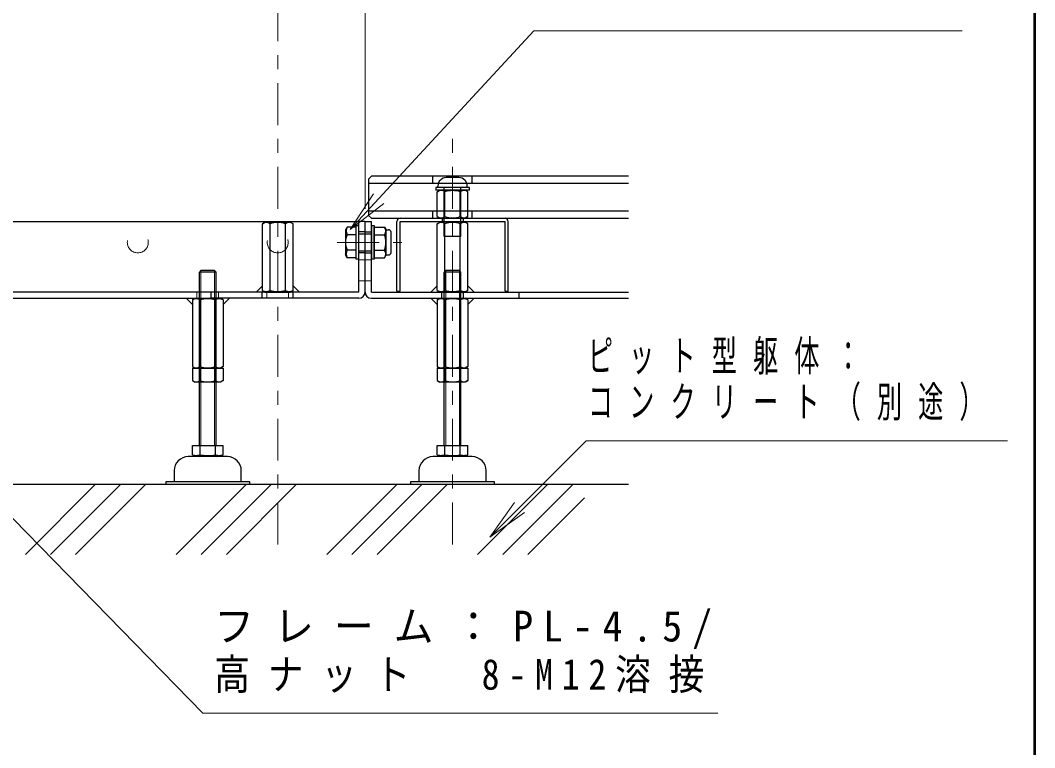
# Model space of a CAD drawing. Units: millimetres on the paper. Extents: x -385 to 0, y -594 to 267.
# Drawn here: x -72.5 to 0, y 111.6 to 163.6 of the extents above; entities that cross this region are included whole.
import ezdxf

# ---------------------------------------------------------------- set-up
doc = ezdxf.new("R2010")
doc.units = ezdxf.units.MM
doc.linetypes.add('USER1', pattern=[4.5, 2.5, -2])
doc.linetypes.add('USER2', pattern=[6, 3, -1, 1, -1])
doc.layers.add('1_10', color=7, linetype='Continuous', lineweight=25)
doc.layers.add('LY_3', color=7, linetype='Continuous', lineweight=13)
doc.styles.add('ＭＳ ゴシック', font='')
doc.styles.get('ＭＳ ゴシック').set_extended_font_data('MS Gothic')

msp = doc.modelspace()

# ---------------------------------------------------------------- linework, layer by layer
at = {"layer": '1_10', "lineweight": 13}
for p, q in [((-47.863, 150.144), (-47.863, 206.747)), ((-48.922, 148.661), (-47.254, 151.203)), ((-48.922, 148.661), (-46.886, 150.864)), ((-46.519, 150.525), (-48.922, 148.661)), ((-72.151, 125.414), (-67.151, 130.414)), ((-70.355, 125.414), (-65.355, 130.414)), ((-68.559, 125.414), (-63.559, 130.414)), ((-61.375, 125.414), (-56.375, 130.414)), ((-59.579, 125.414), (-54.579, 130.414)), ((-57.783, 125.414), (-52.783, 130.414)), ((-50.599, 125.414), (-45.599, 130.414)), ((-48.803, 125.414), (-43.803, 130.414)), ((-47.007, 125.414), (-42.007, 130.414)), ((-39.822, 125.414), (-34.822, 130.414)), ((-38.026, 125.414), (-33.026, 130.414)), ((-38.957, 126.653), (-37.189, 129.128)), ((-36.23, 125.414), (-32.171, 129.474)), ((-38.957, 126.653), (-36.836, 128.775)), ((-36.482, 128.421), (-38.957, 126.653))]:
    msp.add_line(p, q, dxfattribs=at)
at = {"layer": '1_10', "linetype": 'USER2', "lineweight": 13}
for p, q in [((-54.113, 126.127), (-54.113, 178.214)), ((-41.613, 126.127), (-41.613, 155.747)), ((-49.86, 147.734), (-45.238, 147.734))]:
    msp.add_line(p, q, dxfattribs=at)
at = {"layer": '1_10', "color": 40}
for p, q in [((-47.413, 152.464), (-47.613, 152.264)), ((-47.413, 152.464), (-47.613, 152.264)), ((-35.813, 152.464), (-47.413, 152.464)), ((-29.044, 152.464), (-47.413, 152.464)), ((-43.013, 151.964), (-43.013, 152.464)), ((-40.213, 151.964), (-40.213, 152.464)), ((-47.613, 152.264), (-47.613, 149.664)), ((-47.613, 152.264), (-47.613, 151.214)), ((-47.613, 151.964), (-29.044, 151.964)), ((-29.044, 149.964), (-47.613, 149.964)), ((-47.613, 149.664), (-47.413, 149.464)), ((-47.613, 149.664), (-47.413, 149.464)), ((-47.413, 149.464), (-35.813, 149.464)), ((-47.413, 149.464), (-29.044, 149.464)), ((-43.013, 149.464), (-43.013, 149.964)), ((-40.213, 149.464), (-40.213, 149.964))]:
    msp.add_line(p, q, dxfattribs=at)
at = {"layer": '1_10'}
for p, q in [((-41.163, 152.364), (-42.063, 152.364)), ((-42.813, 151.664), (-42.813, 151.464)), ((-40.413, 151.664), (-42.813, 151.664)), ((-42.663, 151.664), (-42.663, 151.764)), ((-40.563, 151.664), (-42.663, 151.664)), ((-42.213, 148.164), (-42.213, 151.664)), ((-41.013, 148.164), (-41.013, 151.664)), ((-40.563, 151.664), (-40.563, 151.764)), ((-40.413, 151.464), (-40.413, 151.664)), ((-40.413, 151.464), (-42.813, 151.464)), ((-42.71, 151.351), (-42.513, 151.464)), ((-42.71, 149.578), (-42.71, 151.351)), ((-42.513, 151.464), (-40.713, 151.464)), ((-42.162, 149.578), (-42.162, 151.351)), ((-41.065, 149.578), (-41.065, 151.351)), ((-40.516, 151.351), (-40.713, 151.464)), ((-40.516, 149.578), (-40.516, 151.351)), ((-45.363, 149.464), (-37.863, 149.464)), ((-42.71, 149.578), (-42.513, 149.464)), ((-42.513, 149.464), (-40.713, 149.464)), ((-42.363, 149.464), (-42.363, 149.234)), ((-40.863, 149.464), (-40.863, 149.234)), ((-40.516, 149.578), (-40.713, 149.464)), ((-55.21, 149.071), (-55.013, 149.184)), ((-55.21, 144.298), (-55.21, 149.071)), ((-55.013, 149.184), (-53.213, 149.184)), ((-54.662, 144.298), (-54.662, 149.071)), ((-53.565, 144.298), (-53.565, 149.071)), ((-53.016, 149.071), (-53.213, 149.184)), ((-53.016, 144.298), (-53.016, 149.071)), ((-49.15, 148.831), (-49.263, 148.634)), ((-48.513, 148.831), (-49.15, 148.831)), ((-48.513, 148.934), (-48.313, 148.934)), ((-48.513, 146.534), (-48.513, 148.934)), ((-48.313, 144.184), (-48.313, 149.234)), ((-47.863, 149.234), (-48.313, 149.234)), ((-48.313, 146.534), (-48.313, 148.934)), ((-47.863, 144.184), (-47.863, 149.234)), ((-47.863, 149.234), (-47.413, 149.234)), ((-47.863, 144.184), (-47.863, 149.234)), ((-47.413, 144.184), (-47.413, 149.234)), ((-47.413, 148.934), (-47.213, 148.934)), ((-47.413, 148.934), (-47.413, 146.534)), ((-47.213, 148.934), (-47.213, 146.534)), ((-47.213, 146.637), (-47.213, 148.831)), ((-47.213, 148.831), (-46.467, 148.831)), ((-46.467, 148.831), (-46.353, 148.634)), ((-45.593, 144.234), (-45.593, 149.234)), ((-45.363, 144.234), (-45.363, 149.234)), ((-45.363, 149.234), (-37.863, 149.234)), ((-42.71, 149.071), (-42.513, 149.184)), ((-42.71, 144.298), (-42.71, 149.071)), ((-40.713, 149.184), (-42.513, 149.184)), ((-42.162, 144.298), (-42.162, 149.071)), ((-41.065, 144.298), (-41.065, 149.071)), ((-40.516, 149.071), (-40.713, 149.184)), ((-40.516, 144.298), (-40.516, 149.071)), ((-37.863, 144.234), (-37.863, 149.234)), ((-37.633, 144.234), (-37.633, 149.234)), ((-49.263, 148.634), (-49.263, 146.834)), ((-48.513, 148.283), (-49.15, 148.283)), ((-47.863, 148.484), (-48.313, 148.484)), ((-48.313, 148.334), (-47.413, 148.334)), ((-47.863, 148.484), (-47.413, 148.484)), ((-47.213, 148.283), (-46.467, 148.283)), ((-46.353, 146.834), (-46.353, 148.634)), ((-46.353, 148.634), (-46.183, 148.634)), ((-46.013, 147.004), (-46.013, 148.464)), ((-46.013, 147.134), (-46.013, 148.334)), ((-41.013, 148.164), (-42.213, 148.164)), ((-49.15, 146.637), (-49.263, 146.834)), ((-48.513, 147.186), (-49.15, 147.186)), ((-48.513, 146.637), (-49.15, 146.637)), ((-48.313, 146.534), (-48.513, 146.534)), ((-48.313, 147.134), (-47.413, 147.134)), ((-47.863, 146.984), (-48.313, 146.984)), ((-47.863, 146.984), (-47.413, 146.984)), ((-47.213, 146.534), (-47.413, 146.534)), ((-47.213, 147.186), (-46.467, 147.186)), ((-47.213, 146.637), (-46.467, 146.637)), ((-46.467, 146.637), (-46.353, 146.834)), ((-46.353, 146.834), (-46.183, 146.834)), ((-55.21, 144.634), (-55.66, 144.184)), ((-53.016, 144.634), (-52.566, 144.184)), ((-42.71, 144.634), (-43.16, 144.184)), ((-40.516, 144.634), (-40.066, 144.184)), ((-60.21, 143.284), (-60.66, 143.734)), ((-60.21, 143.621), (-60.013, 143.734)), ((-60.21, 143.621), (-60.21, 138.848)), ((-60.013, 143.734), (-58.213, 143.734)), ((-59.662, 143.621), (-59.662, 138.848)), ((-58.863, 143.734), (-58.863, 144.184)), ((-48.313, 144.184), (-58.863, 144.184)), ((-48.313, 143.734), (-58.863, 143.734)), ((-58.565, 143.621), (-58.565, 138.848)), ((-58.016, 143.621), (-58.213, 143.734)), ((-58.016, 143.284), (-57.566, 143.734)), ((-58.016, 143.621), (-58.016, 138.848)), ((-55.213, 143.734), (-55.213, 144.184)), ((-55.21, 144.298), (-55.013, 144.184)), ((-55.013, 144.184), (-53.213, 144.184)), ((-53.016, 144.298), (-53.213, 144.184)), ((-53.013, 143.734), (-53.013, 144.184)), ((-47.413, 144.184), (-36.863, 144.184)), ((-47.413, 143.734), (-36.863, 143.734)), ((-45.593, 144.234), (-45.363, 144.234)), ((-42.71, 143.284), (-43.16, 143.734)), ((-42.71, 144.298), (-42.513, 144.184)), ((-42.71, 143.621), (-42.513, 143.734)), ((-42.71, 143.621), (-42.71, 138.848)), ((-40.713, 144.184), (-42.513, 144.184)), ((-42.513, 143.734), (-40.713, 143.734)), ((-42.388, 143.734), (-42.388, 144.184)), ((-42.162, 143.621), (-42.162, 138.848)), ((-41.065, 143.621), (-41.065, 138.848)), ((-40.838, 143.734), (-40.838, 144.184)), ((-40.516, 144.298), (-40.713, 144.184)), ((-40.516, 143.621), (-40.713, 143.734)), ((-40.516, 143.284), (-40.066, 143.734)), ((-40.516, 143.621), (-40.516, 138.848)), ((-37.863, 144.234), (-37.633, 144.234)), ((-36.863, 143.734), (-36.863, 144.184)), ((-60.21, 138.848), (-60.013, 138.734)), ((-60.21, 138.734), (-60.21, 137.848)), ((-60.21, 138.734), (-58.016, 138.734)), ((-60.013, 138.734), (-58.213, 138.734)), ((-59.662, 138.734), (-59.662, 137.848)), ((-58.565, 138.734), (-58.565, 137.848)), ((-58.016, 138.848), (-58.213, 138.734)), ((-58.016, 138.734), (-58.016, 137.848)), ((-42.71, 138.848), (-42.513, 138.734)), ((-42.71, 138.734), (-42.71, 137.848)), ((-42.71, 138.734), (-40.516, 138.734)), ((-42.513, 138.734), (-40.713, 138.734)), ((-42.162, 138.734), (-42.162, 137.848)), ((-41.065, 138.734), (-41.065, 137.848)), ((-40.516, 138.848), (-40.713, 138.734)), ((-40.516, 138.734), (-40.516, 137.848)), ((-60.21, 137.848), (-60.013, 137.734)), ((-58.016, 137.848), (-58.213, 137.734)), ((-42.71, 137.848), (-42.513, 137.734)), ((-40.516, 137.848), (-40.713, 137.734)), ((-58.213, 137.734), (-60.013, 137.734)), ((-40.713, 137.734), (-42.513, 137.734)), ((-29.044, 130.414), (-148.863, 130.414))]:
    msp.add_line(p, q, dxfattribs=at)
at = {"layer": '1_10', "color": 60}
for p, q in [((-147.413, 149.234), (-48.313, 149.234)), ((-58.863, 144.184), (-136.863, 144.184)), ((-136.863, 143.734), (-58.863, 143.734)), ((-36.863, 144.184), (-29.044, 144.184)), ((-36.863, 143.734), (-29.044, 143.734))]:
    msp.add_line(p, q, dxfattribs=at)
at = {"layer": '1_10', "linetype": 'USER1', "lineweight": 13}
for p, q in [((-47.863, 146.484), (-48.313, 146.484)), ((-47.863, 146.484), (-47.413, 146.484)), ((-47.863, 144.984), (-48.313, 144.984)), ((-47.863, 144.984), (-47.413, 144.984)), ((-59.888, 144.184), (-59.888, 143.734)), ((-58.338, 144.184), (-58.338, 143.734)), ((-54.888, 143.734), (-54.888, 144.184)), ((-53.338, 143.734), (-53.338, 144.184)), ((-42.388, 144.184), (-42.388, 143.734)), ((-42.388, 143.734), (-42.388, 144.184)), ((-40.838, 144.184), (-40.838, 143.734)), ((-40.838, 143.734), (-40.838, 144.184))]:
    msp.add_line(p, q, dxfattribs=at)
at = {"layer": '1_10', "color": 4}
for p, q in [((-59.606, 145.714), (-59.713, 145.607)), ((-58.513, 145.607), (-59.713, 145.607)), ((-59.713, 133.214), (-59.713, 145.607)), ((-58.621, 145.714), (-59.606, 145.714)), ((-58.513, 145.607), (-58.621, 145.714)), ((-58.513, 133.214), (-58.513, 145.607)), ((-42.106, 145.714), (-42.213, 145.607)), ((-41.013, 145.607), (-42.213, 145.607)), ((-42.213, 133.214), (-42.213, 145.607)), ((-41.121, 145.714), (-42.106, 145.714)), ((-41.013, 145.607), (-41.121, 145.714)), ((-41.013, 133.214), (-41.013, 145.607)), ((-60.21, 133.214), (-58.016, 133.214)), ((-60.21, 132.538), (-60.21, 133.214)), ((-59.713, 133.214), (-59.606, 133.214)), ((-59.662, 132.538), (-59.662, 133.214)), ((-58.513, 133.214), (-58.621, 133.214)), ((-58.565, 132.538), (-58.565, 133.214)), ((-58.016, 132.538), (-58.016, 133.214)), ((-42.71, 133.214), (-40.516, 133.214)), ((-42.71, 132.538), (-42.71, 133.214)), ((-42.213, 133.214), (-42.106, 133.214)), ((-42.162, 132.538), (-42.162, 133.214)), ((-41.013, 133.214), (-41.121, 133.214)), ((-41.065, 132.538), (-41.065, 133.214)), ((-40.516, 132.538), (-40.516, 133.214)), ((-57.713, 132.414), (-60.513, 132.414)), ((-60.21, 132.538), (-59.713, 132.414)), ((-58.513, 132.414), (-58.016, 132.538)), ((-40.213, 132.414), (-43.013, 132.414)), ((-42.71, 132.538), (-42.213, 132.414)), ((-41.013, 132.414), (-40.516, 132.538)), ((-61.513, 131.414), (-61.513, 130.614)), ((-56.713, 130.614), (-56.713, 131.414)), ((-44.013, 131.414), (-44.013, 130.614)), ((-39.213, 130.614), (-39.213, 131.414)), ((-56.113, 130.614), (-62.113, 130.614)), ((-62.113, 130.614), (-62.113, 130.414)), ((-56.113, 130.414), (-56.113, 130.614)), ((-38.613, 130.614), (-44.613, 130.614)), ((-44.613, 130.614), (-44.613, 130.414)), ((-38.613, 130.414), (-38.613, 130.614)), ((-56.113, 130.414), (-62.113, 130.414)), ((-38.613, 130.414), (-44.613, 130.414))]:
    msp.add_line(p, q, dxfattribs=at)
at = {"layer": '1_10', "color": 4, "lineweight": 13}
for p, q in [((-59.606, 133.214), (-59.606, 145.714)), ((-58.621, 133.214), (-58.621, 145.714)), ((-42.106, 133.214), (-42.106, 145.714)), ((-41.121, 133.214), (-41.121, 145.714))]:
    msp.add_line(p, q, dxfattribs=at)
at = {"layer": '1_10', "lineweight": 13}
for points in [[(-48.922, 148.661), (-35.81, 162.85), (-5.195, 162.85)], [(-88.509, 143.822), (-59.467, 114.076), (-22.649, 114.076)], [(-38.957, 126.653), (-32.06, 133.55), (-1.943, 133.55)]]:
    msp.add_lwpolyline(points, dxfattribs=at)
at = {"layer": '1_10', "color": 4}
for points in [[(-60.21, 132.538), (-60.12, 132.519), (-60.029, 132.506), (-59.938, 132.501), (-59.846, 132.506), (-59.754, 132.518), (-59.662, 132.538)], [(-59.662, 132.538), (-59.425, 132.514), (-59.187, 132.502), (-58.946, 132.505), (-58.706, 132.522), (-58.565, 132.538)], [(-58.565, 132.538), (-58.475, 132.519), (-58.384, 132.506), (-58.293, 132.501), (-58.201, 132.506), (-58.108, 132.518), (-58.016, 132.538)], [(-42.71, 132.538), (-42.62, 132.519), (-42.529, 132.506), (-42.438, 132.501), (-42.346, 132.506), (-42.254, 132.518), (-42.162, 132.538)], [(-42.162, 132.538), (-41.925, 132.514), (-41.687, 132.502), (-41.446, 132.505), (-41.206, 132.522), (-41.065, 132.538)], [(-41.065, 132.538), (-40.975, 132.519), (-40.884, 132.506), (-40.793, 132.501), (-40.701, 132.506), (-40.608, 132.518), (-40.516, 132.538)]]:
    msp.add_lwpolyline(points, dxfattribs=at)
at = {"layer": '1_10', "color": 60, "linetype": 'USER1', "lineweight": 13}
for centre in [(-64.113, 147.734), (-54.113, 147.734)]:
    msp.add_circle(centre, 0.75, dxfattribs=at)
at = {"layer": '1_10'}
for centre, radius, start, end in [((-42.063, 151.764), 0.6, 90, 180), ((-41.163, 151.764), 0.6, 0, 90), ((-42.436, 150.95), 0.486, 55.61586, 124.38414), ((-41.613, 149.62), 1.815, 72.41211, 107.58789), ((-40.791, 150.95), 0.486, 55.61586, 124.38414), ((-45.363, 149.234), 0.23, 90, 180), ((-42.436, 149.979), 0.486, 235.61587, 304.38414), ((-41.613, 151.308), 1.815, 252.41211, 287.58789), ((-40.791, 149.979), 0.486, 235.61587, 304.38414), ((-37.863, 149.234), 0.23, 0, 90), ((-54.936, 148.67), 0.486, 55.61586, 124.38414), ((-54.113, 147.34), 1.815, 72.41211, 107.58789), ((-53.291, 148.67), 0.486, 55.61586, 124.38414), ((-48.675, 148.557), 0.548, 150.00001, 209.99999), ((-46.868, 148.557), 0.486, 325.61586, 34.38414), ((-42.436, 148.67), 0.486, 55.61586, 124.38414), ((-41.613, 147.34), 1.815, 72.41211, 107.58789), ((-40.791, 148.67), 0.486, 55.61586, 124.38414), ((-47.884, 147.734), 1.38, 156.57346, 203.42654), ((-48.197, 147.734), 1.815, 342.41211, 17.58789), ((-46.183, 148.464), 0.17, 0, 90), ((-48.675, 146.912), 0.548, 150.00001, 209.99999), ((-46.868, 146.912), 0.486, 325.61586, 34.38414), ((-46.183, 147.004), 0.17, 270, 0), ((-59.936, 143.22), 0.486, 55.61586, 124.38414), ((-59.113, 141.89), 1.815, 72.41211, 107.58789), ((-58.291, 143.22), 0.486, 55.61586, 124.38414), ((-54.936, 144.699), 0.486, 235.61587, 304.38414), ((-54.113, 146.028), 1.815, 252.41211, 287.58789), ((-53.291, 144.699), 0.486, 235.61587, 304.38414), ((-48.313, 144.184), 0.45, 270, 0), ((-47.413, 144.184), 0.45, 180, 270), ((-42.436, 144.699), 0.486, 235.61587, 304.38414), ((-42.436, 143.22), 0.486, 55.61586, 124.38414), ((-41.613, 146.028), 1.815, 252.41211, 287.58789), ((-41.613, 141.89), 1.815, 72.41211, 107.58789), ((-40.791, 144.699), 0.486, 235.61587, 304.38414), ((-40.791, 143.22), 0.486, 55.61586, 124.38414), ((-59.936, 139.249), 0.486, 235.61587, 304.38414), ((-59.113, 140.578), 1.815, 252.41211, 287.58789), ((-58.291, 139.249), 0.486, 235.61587, 304.38414), ((-42.436, 139.249), 0.486, 235.61587, 304.38414), ((-41.613, 140.578), 1.815, 252.41211, 287.58789), ((-40.791, 139.249), 0.486, 235.61587, 304.38414), ((-59.936, 138.249), 0.486, 235.61587, 304.38414), ((-59.113, 139.578), 1.815, 252.41211, 287.58789), ((-58.291, 138.249), 0.486, 235.61587, 304.38414), ((-42.436, 138.249), 0.486, 235.61587, 304.38414), ((-41.613, 139.578), 1.815, 252.41211, 287.58789), ((-40.791, 138.249), 0.486, 235.61587, 304.38414)]:
    msp.add_arc(centre, radius, start, end, dxfattribs=at)
at = {"layer": '1_10', "color": 4}
for centre, start, end in [((-60.513, 131.414), 90, 180), ((-57.713, 131.414), 0, 90), ((-43.013, 131.414), 90, 180), ((-40.213, 131.414), 0, 90)]:
    msp.add_arc(centre, 1, start, end, dxfattribs=at)
at = {"layer": 'LY_3', "lineweight": 50}
msp.add_line((0, 0), (0, 267), dxfattribs=at)

# ---------------------------------------------------------------- texts
at = {"layer": '1_10', "char_height": 2.199, "attachment_point": 4, "style": 'ＭＳ ゴシック'}
for s, insert in [('\\T1.64;\\W0.6;ピット型躯体：', (-31.943, 139.5)), ('\\T1.64;\\W0.6;コンクリート（別途）', (-31.943, 136.2)), ('\\T1.5;\\W0.95;フレーム：PL-4.5/', (-58.649, 120.026)), ('\\T1.5;\\W0.85;高ナット\u30008-M12溶接', (-58.649, 116.726))]:
    msp.add_mtext(s, dxfattribs=dict(at, insert=insert))

doc.saveas('drawing.dxf')
